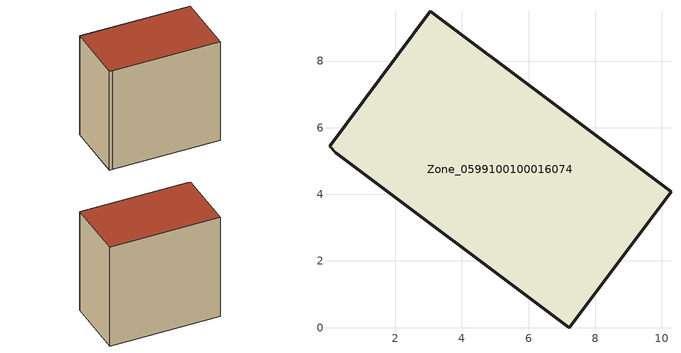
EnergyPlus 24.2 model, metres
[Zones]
Zone_0599100100016074
 floor ground (C_G): 7.22,0 0.21,5.25 0.03,5.45 3.05,9.49 10.28,4.08 z0
 wall outside (C_F): 7.22,0 10.28,4.08 3.05,9.49 0.03,5.45 0.21,5.25 7.22,0 z0:8.86
 roof outside (C_R): 0.21,5.25 7.22,0 10.28,4.08 3.05,9.49 0.03,5.45 z8.86
[BUILDING]
Pand.0599100100016074: North Axis=0; Terrain=City; Loads Convergence Tolerance Value=0.04; Temperature Convergence Tolerance Value=0.4; Solar Distribution=FullExterior; Maximum Number of Warmup Days=25; Minimum Number of Warmup Days=1
[Site:Location]
Rotterdam.The.Hague.AP_ZH_NLD Design_Conditions: Latitude=51.96; Longitude=4.45; Time Zone=1; Elevation=-4.5
[SITE:GROUNDTEMPERATURE:BUILDINGSURFACE]
18, 18, 18, 18, 18, 18, 18, 18, 18, 18, 18, 18
[MATERIAL] Thermal Absorptance=0.9; Solar Absorptance=0.7; Visible Absorptance=0.7
Name | Roughness | Thickness | Conductivity | Density | Specific Heat
G.TI.2015-2018 | MediumSmooth | 0.15 | 0.0428571 | 540 | 1210
F.TI.2015-2018 | Rough | 0.3 | 0.0666667 | 1920 | 840
R.TI.2015-2018 | MediumRough | 0.2 | 0.0333333 | 1500 | 1000
[CONSTRUCTION]
C_G: G.TI.2015-2018
C_F: F.TI.2015-2018
C_R: R.TI.2015-2018
[ZONE]
Zone_0599100100016074: Type=1; Multiplier=1; Ceiling Height=Autocalculate; Volume=Autocalculate; Floor Area=autocalculate; Part of Total Floor Area=Yes
[ZONEINFILTRATION:DESIGNFLOWRATE]
Infil_Zone_0599100100016074: Zone or ZoneList or Space or SpaceList=Zone_0599100100016074; Schedule=AlwaysOn; Design Flow Rate Calculation Method=Flow/Area; Flow Rate per Floor Area=0.0015; Constant Term Coefficient=1; Temperature Term Coefficient=0; Velocity Term Coefficient=0; Velocity Squared Term Coefficient=0
[HVACTEMPLATE:ZONE:IDEALLOADSAIRSYSTEM]
Zone_0599100100016074: Maximum Heating Supply Air Temperature=50; Minimum Cooling Supply Air Temperature=13; Maximum Heating Supply Air Humidity Ratio=0.0156; Minimum Cooling Supply Air Humidity Ratio=0.0077; Heating Limit=NoLimit; Cooling Limit=NoLimit; Dehumidification Control Type=ConstantSensibleHeatRatio; Cooling Sensible Heat Ratio=0.7; Dehumidification Setpoint=60; Humidification Control Type=None; Humidification Setpoint=30; Outdoor Air Method=None; Outdoor Air Flow Rate per Person=0.00944; Outdoor Air Flow Rate per Zone Floor Area=0; Outdoor Air Flow Rate per Zone=0; Demand Controlled Ventilation Type=None; Outdoor Air Economizer Type=NoEconomizer; Heat Recovery Type=None; Sensible Heat Recovery Effectiveness=0.7; Latent Heat Recovery Effectiveness=0.65
[ZONECONTROL:THERMOSTAT]
ThermostatControl_Zone_0599100100016074: Zone or ZoneList=Zone_0599100100016074; Control Type Schedule=DualSetpointControlType; Control 1=Thermostat_Zone_0599100100016074; Temperature Difference Between Cutout And Setpoint=0
[THERMOSTATSETPOINT:DUALSETPOINT]
Thermostat_Zone_0599100100016074: Heating Setpoint Temperature Schedule=HeatingSetpoint_Zone_0599100100016074; Cooling Setpoint Temperature Schedule=CoolingSetpoint_Zone_0599100100016074
[SCHEDULE:COMPACT]
HeatingSetpoint_Zone_0599100100016074: Through: 12/31, For: AllDays, Until: 24:00, 21
CoolingSetpoint_Zone_0599100100016074: Through: 12/31, For: AllDays, Until: 24:00, 24
DualSetpointControlType: Through: 12/31, For: AllDays, Until: 24:00, 4
AlwaysOn: Through: 12/31, For: AllDays, Until: 24:00, 1
